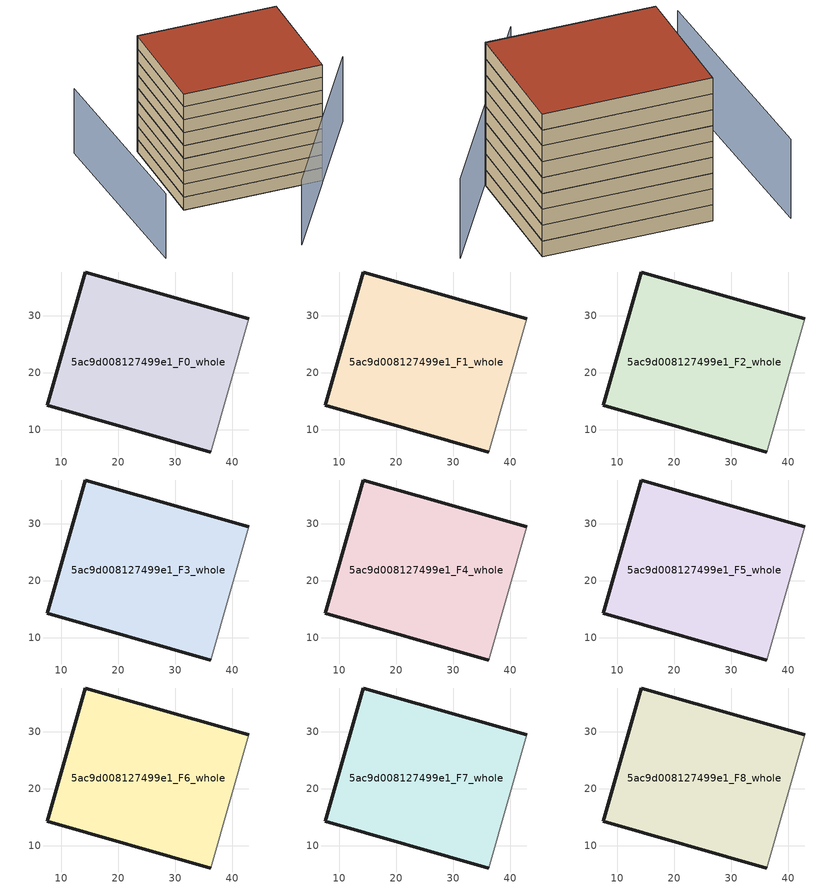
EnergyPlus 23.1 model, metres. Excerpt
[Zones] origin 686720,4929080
5ac9d008127499e1_F0_whole
 floor ground (EU_floor_Construction): 36.23,6.11 42.9,29.49 14.21,37.66 7.56,14.28 z0
 wall outside (EU_wall_Construction): 36.23,6.11 7.56,14.28 14.21,37.66 42.9,29.49 z0:3
 wall adiabatic (EU_wall_Construction): 42.9,29.49 36.23,6.11 z0:3
5ac9d008127499e1_F1_whole
 floor to 5ac9d008127499e1_F0_whole (EU_floor_Construction): 36.23,6.11 42.9,29.49 14.21,37.66 7.55,14.28 z3
 wall outside (EU_wall_Construction): 36.23,6.11 7.56,14.28 14.21,37.66 42.9,29.49 z3:6
 wall adiabatic (EU_wall_Construction): 42.9,29.49 36.23,6.11 z3:6
5ac9d008127499e1_F2_whole
 floor to 5ac9d008127499e1_F1_whole (EU_floor_Construction): 36.23,6.11 42.9,29.49 14.21,37.66 7.55,14.28 z6
 wall outside (EU_wall_Construction): 36.23,6.11 7.56,14.28 14.21,37.66 42.9,29.49 z6:9
 wall adiabatic (EU_wall_Construction): 42.9,29.49 36.23,6.11 z6:9
5ac9d008127499e1_F3_whole
 floor to 5ac9d008127499e1_F2_whole (EU_floor_Construction): 36.23,6.11 42.9,29.49 14.21,37.66 7.55,14.28 z9
 wall outside (EU_wall_Construction): 36.23,6.11 7.56,14.28 14.21,37.66 42.9,29.49 z9:12
 wall adiabatic (EU_wall_Construction): 42.9,29.49 36.23,6.11 z9:12
5ac9d008127499e1_F4_whole
 floor to 5ac9d008127499e1_F3_whole (EU_floor_Construction): 36.23,6.11 42.9,29.49 14.21,37.66 7.55,14.28 z12
 wall outside (EU_wall_Construction): 36.23,6.11 7.56,14.28 14.21,37.66 42.9,29.49 z12:15
 wall adiabatic (EU_wall_Construction): 42.9,29.49 36.23,6.11 z12:15
5ac9d008127499e1_F5_whole
 floor to 5ac9d008127499e1_F4_whole (EU_floor_Construction): 36.23,6.11 42.9,29.49 14.21,37.66 7.55,14.28 z15
 wall outside (EU_wall_Construction): 36.23,6.11 7.56,14.28 14.21,37.66 42.9,29.49 z15:18
 wall adiabatic (EU_wall_Construction): 42.9,29.49 36.23,6.11 z15:18
5ac9d008127499e1_F6_whole
 floor to 5ac9d008127499e1_F5_whole (EU_floor_Construction): 36.23,6.11 42.9,29.49 14.21,37.66 7.55,14.28 z18
 wall outside (EU_wall_Construction): 36.23,6.11 7.56,14.28 14.21,37.66 42.9,29.49 z18:21
 wall adiabatic (EU_wall_Construction): 42.9,29.49 36.23,6.11 z18:21
5ac9d008127499e1_F7_whole
 floor to 5ac9d008127499e1_F6_whole (EU_floor_Construction): 36.23,6.11 42.9,29.49 14.21,37.66 7.55,14.28 z21
 wall outside (EU_wall_Construction): 36.23,6.11 7.56,14.28 14.21,37.66 42.9,29.49 z21:24
 wall adiabatic (EU_wall_Construction): 42.9,29.49 36.23,6.11 z21:24
5ac9d008127499e1_F8_whole
 floor to 5ac9d008127499e1_F7_whole (EU_floor_Construction): 36.23,6.11 42.9,29.49 14.21,37.66 7.55,14.28 z24
 wall outside (EU_wall_Construction): 36.23,6.11 7.56,14.28 14.21,37.66 42.9,29.49 z24:27
 wall adiabatic (EU_wall_Construction): 42.9,29.49 36.23,6.11 z24:27
 roof outside (EU_roof_Construction): 42.9,29.49 36.23,6.11 7.56,14.28 14.21,37.66 z27
shading: 17.76,-10.71 53.53,21.51 / 3.89,44.89 -6.65,2.04 z0:15
[Building]
EU S2 Campaign: North Axis=0; Terrain=City; Solar Distribution=FullExterior
[Site:Location]
Bologna: Latitude=44.5; Longitude=11.25; Time Zone=1; Elevation=37
[SizingPeriod:WeatherFileDays]
AnnualSizingPeriod: Begin Month=1; Begin Day of Month=1; End Month=12; End Day of Month=31; Day of Week for Start Day=Monday; Use Weather File Daylight Saving Period=No; Use Weather File Rain and Snow Indicators=No
[MATERIAL]
EU_InternalMass_Material: Roughness=MediumRough; Thickness=0.1; Conductivity=1; Density=1800; Specific Heat=900; Thermal Absorptance=0.9; Solar Absorptance=0.7; Visible Absorptance=0.7
[MATERIAL:NOMASS] Roughness=MediumRough; Thermal Absorptance=0.9; Solar Absorptance=0.7; Visible Absorptance=0.7
Name | Thermal Resistance
EU_wall_NoMass | 0.905828
EU_roof_NoMass | 0.37593
EU_floor_NoMass | 0.67114
[CONSTRUCTION]
EU_wall_Construction: EU_wall_NoMass
EU_roof_Construction: EU_roof_NoMass
EU_floor_Construction: EU_floor_NoMass
EU_InternalMass_Construction: EU_InternalMass_Material
[ZONE] Type=1; Multiplier=1; Ceiling Height=autocalculate; Volume=2174.85; Floor Area=autocalculate; Part of Total Floor Area=Yes
5ac9d008127499e1_F0_whole; 5ac9d008127499e1_F1_whole; 5ac9d008127499e1_F2_whole; 5ac9d008127499e1_F3_whole; 5ac9d008127499e1_F4_whole; 5ac9d008127499e1_F5_whole; 5ac9d008127499e1_F6_whole; 5ac9d008127499e1_F7_whole; 5ac9d008127499e1_F8_whole
[INTERNALMASS] Construction=EU_InternalMass_Construction; Surface Area=724.951
Name | Zone or ZoneList
5ac9d008127499e1_F0_whole_EU_InternalMass | 5ac9d008127499e1_F0_whole
5ac9d008127499e1_F1_whole_EU_InternalMass | 5ac9d008127499e1_F1_whole
5ac9d008127499e1_F2_whole_EU_InternalMass | 5ac9d008127499e1_F2_whole
5ac9d008127499e1_F3_whole_EU_InternalMass | 5ac9d008127499e1_F3_whole
5ac9d008127499e1_F4_whole_EU_InternalMass | 5ac9d008127499e1_F4_whole
5ac9d008127499e1_F5_whole_EU_InternalMass | 5ac9d008127499e1_F5_whole
5ac9d008127499e1_F6_whole_EU_InternalMass | 5ac9d008127499e1_F6_whole
5ac9d008127499e1_F7_whole_EU_InternalMass | 5ac9d008127499e1_F7_whole
5ac9d008127499e1_F8_whole_EU_InternalMass | 5ac9d008127499e1_F8_whole
[OTHEREQUIPMENT] Fuel Type=Electricity; Design Level Calculation Method=Watts/Area; Power per Zone Floor Area=1; Fraction Latent=0; Fraction Radiant=0; Fraction Lost=0; Carbon Dioxide Generation Rate=0; EndUse Subcategory=EU_Step8_InternalGains
Name | Zone or ZoneList or Space or SpaceList | Schedule
EU_Step8_InternalGain_5ac9d008127499e1_F0_whole_f000 | 5ac9d008127499e1_F0_whole | EU_Step8_GainSchedule_5ac9d008127499e1_F0_whole_f000
EU_Step8_InternalGain_5ac9d008127499e1_F1_whole_f000 | 5ac9d008127499e1_F1_whole | EU_Step8_GainSchedule_5ac9d008127499e1_F1_whole_f000
EU_Step8_InternalGain_5ac9d008127499e1_F2_whole_f000 | 5ac9d008127499e1_F2_whole | EU_Step8_GainSchedule_5ac9d008127499e1_F2_whole_f000
EU_Step8_InternalGain_5ac9d008127499e1_F3_whole_f000 | 5ac9d008127499e1_F3_whole | EU_Step8_GainSchedule_5ac9d008127499e1_F3_whole_f000
EU_Step8_InternalGain_5ac9d008127499e1_F4_whole_f000 | 5ac9d008127499e1_F4_whole | EU_Step8_GainSchedule_5ac9d008127499e1_F4_whole_f000
EU_Step8_InternalGain_5ac9d008127499e1_F5_whole_f000 | 5ac9d008127499e1_F5_whole | EU_Step8_GainSchedule_5ac9d008127499e1_F5_whole_f000
EU_Step8_InternalGain_5ac9d008127499e1_F6_whole_f000 | 5ac9d008127499e1_F6_whole | EU_Step8_GainSchedule_5ac9d008127499e1_F6_whole_f000
EU_Step8_InternalGain_5ac9d008127499e1_F7_whole_f000 | 5ac9d008127499e1_F7_whole | EU_Step8_GainSchedule_5ac9d008127499e1_F7_whole_f000
EU_Step8_InternalGain_5ac9d008127499e1_F8_whole_f000 | 5ac9d008127499e1_F8_whole | EU_Step8_GainSchedule_5ac9d008127499e1_F8_whole_f000
[ZONEVENTILATION:DESIGNFLOWRATE] Schedule=EU_AlwaysOn; Design Flow Rate Calculation Method=AirChanges/Hour; Air Changes per Hour=0.73129; Ventilation Type=Natural; Fan Pressure Rise=0; Fan Total Efficiency=1; Constant Term Coefficient=1; Temperature Term Coefficient=0; Velocity Term Coefficient=0; Velocity Squared Term Coefficient=0; Minimum Indoor Temperature=-100; Maximum Indoor Temperature=100; Delta Temperature=-100; Minimum Outdoor Temperature=-100; Maximum Outdoor Temperature=100; Maximum Wind Speed=40
Name | Zone or ZoneList or Space or SpaceList
EU_ConstantAir_5ac9d008127499e1_F0_whole | 5ac9d008127499e1_F0_whole
EU_ConstantAir_5ac9d008127499e1_F1_whole | 5ac9d008127499e1_F1_whole
EU_ConstantAir_5ac9d008127499e1_F2_whole | 5ac9d008127499e1_F2_whole
EU_ConstantAir_5ac9d008127499e1_F3_whole | 5ac9d008127499e1_F3_whole
EU_ConstantAir_5ac9d008127499e1_F4_whole | 5ac9d008127499e1_F4_whole
EU_ConstantAir_5ac9d008127499e1_F5_whole | 5ac9d008127499e1_F5_whole
EU_ConstantAir_5ac9d008127499e1_F6_whole | 5ac9d008127499e1_F6_whole
EU_ConstantAir_5ac9d008127499e1_F7_whole | 5ac9d008127499e1_F7_whole
EU_ConstantAir_5ac9d008127499e1_F8_whole | 5ac9d008127499e1_F8_whole
[HVACTEMPLATE:THERMOSTAT] Constant Heating Setpoint=20; Constant Cooling Setpoint=50
EU_HeatOnly_5ac9d008127499e1_F0_whole; EU_HeatOnly_5ac9d008127499e1_F1_whole; EU_HeatOnly_5ac9d008127499e1_F2_whole; EU_HeatOnly_5ac9d008127499e1_F3_whole; EU_HeatOnly_5ac9d008127499e1_F4_whole; EU_HeatOnly_5ac9d008127499e1_F5_whole; EU_HeatOnly_5ac9d008127499e1_F6_whole; EU_HeatOnly_5ac9d008127499e1_F7_whole; EU_HeatOnly_5ac9d008127499e1_F8_whole
[HVACTEMPLATE:ZONE:IDEALLOADSAIRSYSTEM] System Availability Schedule=EU_AlwaysOn; Maximum Heating Supply Air Temperature=50; Minimum Cooling Supply Air Temperature=13; Maximum Heating Supply Air Humidity Ratio=0.0156; Minimum Cooling Supply Air Humidity Ratio=0.0077; Heating Limit=NoLimit; Cooling Limit=NoLimit; Heating Availability Schedule=EU_AlwaysOn; Cooling Availability Schedule=EU_CoolingOff; Dehumidification Control Type=ConstantSensibleHeatRatio; Cooling Sensible Heat Ratio=0.7; Dehumidification Setpoint=60; Humidification Control Type=None; Humidification Setpoint=30; Outdoor Air Method=None; Outdoor Air Flow Rate per Person=0.00944; Outdoor Air Flow Rate per Zone Floor Area=0; Outdoor Air Flow Rate per Zone=0; Demand Controlled Ventilation Type=None; Outdoor Air Economizer Type=NoEconomizer; Heat Recovery Type=None; Sensible Heat Recovery Effectiveness=0.7; Latent Heat Recovery Effectiveness=0.65
Name | Template Thermostat
5ac9d008127499e1_F0_whole | EU_HeatOnly_5ac9d008127499e1_F0_whole
5ac9d008127499e1_F1_whole | EU_HeatOnly_5ac9d008127499e1_F1_whole
5ac9d008127499e1_F2_whole | EU_HeatOnly_5ac9d008127499e1_F2_whole
5ac9d008127499e1_F3_whole | EU_HeatOnly_5ac9d008127499e1_F3_whole
5ac9d008127499e1_F4_whole | EU_HeatOnly_5ac9d008127499e1_F4_whole
5ac9d008127499e1_F5_whole | EU_HeatOnly_5ac9d008127499e1_F5_whole
5ac9d008127499e1_F6_whole | EU_HeatOnly_5ac9d008127499e1_F6_whole
5ac9d008127499e1_F7_whole | EU_HeatOnly_5ac9d008127499e1_F7_whole
5ac9d008127499e1_F8_whole | EU_HeatOnly_5ac9d008127499e1_F8_whole
[SIZING:ZONE] Zone Cooling Design Supply Air Temperature Input Method=SupplyAirTemperature; Zone Cooling Design Supply Air Temperature=13; Zone Heating Design Supply Air Temperature Input Method=SupplyAirTemperature; Zone Heating Design Supply Air Temperature=50; Zone Cooling Design Supply Air Humidity Ratio=0.008; Zone Heating Design Supply Air Humidity Ratio=0.008; Cooling Design Air Flow Method=DesignDay; Cooling Design Air Flow Rate=0; Cooling Minimum Air Flow per Zone Floor Area=0.000762; Cooling Minimum Air Flow=0; Cooling Minimum Air Flow Fraction=0.2; Heating Design Air Flow Method=DesignDay; Heating Design Air Flow Rate=0; Heating Maximum Air Flow per Zone Floor Area=0.002032; Heating Maximum Air Flow=0.141576; Heating Maximum Air Flow Fraction=0.3; Account for Dedicated Outdoor Air System=No; Dedicated Outdoor Air System Control Strategy=NeutralSupplyAir; Dedicated Outdoor Air Low Setpoint Temperature for Design=autosize; Dedicated Outdoor Air High Setpoint Temperature for Design=autosize; Zone Load Sizing Method=Sensible Load Only No Latent Load; Zone Latent Cooling Design Supply Air Humidity Ratio Input Method=HumidityRatioDifference; Zone Cooling Design Supply Air Humidity Ratio Difference=0.005; Zone Latent Heating Design Supply Air Humidity Ratio Input Method=HumidityRatioDifference; Zone Humidification Design Supply Air Humidity Ratio Difference=0.005
5ac9d008127499e1_F0_whole; 5ac9d008127499e1_F1_whole; 5ac9d008127499e1_F2_whole; 5ac9d008127499e1_F3_whole; 5ac9d008127499e1_F4_whole; 5ac9d008127499e1_F5_whole; 5ac9d008127499e1_F6_whole; 5ac9d008127499e1_F7_whole; 5ac9d008127499e1_F8_whole
[SCHEDULE:CONSTANT]
Name | Hourly Value
EU_AlwaysOn | 1
EU_CoolingOff | 0
[SCHEDULE:FILE] Column Number=1; Rows to Skip at Top=0; Number of Hours of Data=8760; Column Separator=Comma; Interpolate to Timestep=No; Minutes per Item=60; Adjust Schedule for Daylight Savings=Yes
Name | File
EU_Step8_GainSchedule_5ac9d008127499e1_F0_whole_f000 | ../../schedules/5ac9d008127499e1/5ac9d008127499e1_F0_whole_f000_gain.csv
EU_Step8_GainSchedule_5ac9d008127499e1_F1_whole_f000 | ../../schedules/5ac9d008127499e1/5ac9d008127499e1_F1_whole_f000_gain.csv
EU_Step8_GainSchedule_5ac9d008127499e1_F2_whole_f000 | ../../schedules/5ac9d008127499e1/5ac9d008127499e1_F2_whole_f000_gain.csv
EU_Step8_GainSchedule_5ac9d008127499e1_F3_whole_f000 | ../../schedules/5ac9d008127499e1/5ac9d008127499e1_F3_whole_f000_gain.csv
EU_Step8_GainSchedule_5ac9d008127499e1_F4_whole_f000 | ../../schedules/5ac9d008127499e1/5ac9d008127499e1_F4_whole_f000_gain.csv
EU_Step8_GainSchedule_5ac9d008127499e1_F5_whole_f000 | ../../schedules/5ac9d008127499e1/5ac9d008127499e1_F5_whole_f000_gain.csv
EU_Step8_GainSchedule_5ac9d008127499e1_F6_whole_f000 | ../../schedules/5ac9d008127499e1/5ac9d008127499e1_F6_whole_f000_gain.csv
EU_Step8_GainSchedule_5ac9d008127499e1_F7_whole_f000 | ../../schedules/5ac9d008127499e1/5ac9d008127499e1_F7_whole_f000_gain.csv
EU_Step8_GainSchedule_5ac9d008127499e1_F8_whole_f000 | ../../schedules/5ac9d008127499e1/5ac9d008127499e1_F8_whole_f000_gain.csv
